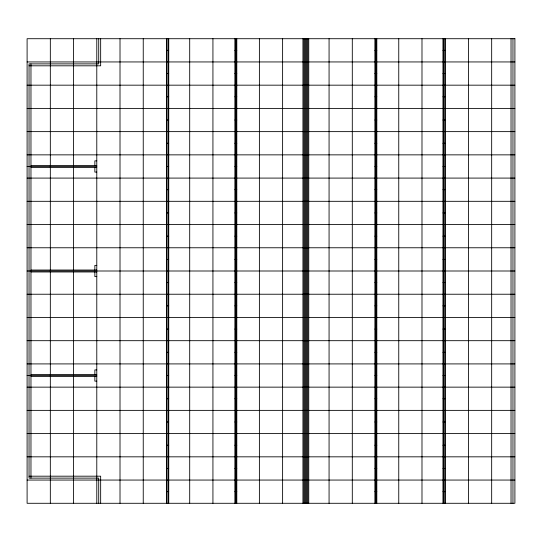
<?xml version="1.0" encoding="UTF-8"?>
<svg xmlns="http://www.w3.org/2000/svg" width="542" height="542" viewBox="0 0 542 542"><rect width="100%" height="100%" fill="white"/><g stroke="black" fill="none" stroke-linecap="round" stroke-linejoin="round"><path stroke-width="0.81" d="M166.794 50.331L168.731 50.331M234.869 50.331L236.8 50.331M374.881 50.331L376.819 50.331M442.956 50.331L444.894 50.331M27.1 61.944L514.9 61.944M29.038 65.812L100.656 65.812L100.656 38.712M166.794 73.556L168.731 73.556M234.869 73.556L236.8 73.556M374.881 73.556L376.819 73.556M442.956 73.556L444.894 73.556M27.1 85.169L514.9 85.169M166.794 96.788L168.731 96.788M234.869 96.788L236.8 96.788M374.881 96.788L376.819 96.788M442.956 96.788L444.894 96.788M27.1 108.4L514.9 108.4M166.794 120.012L168.731 120.012M234.869 120.012L236.8 120.012M374.881 120.012L376.819 120.012M442.956 120.012L444.894 120.012M27.1 131.631L514.9 131.631M166.794 143.244L168.731 143.244M234.869 143.244L236.8 143.244M374.881 143.244L376.819 143.244M442.956 143.244L444.894 143.244M27.1 154.856L514.9 154.856M96.788 160.859L94.85 160.859L94.85 165.506M30.969 165.506L96.788 165.506M27.1 166.469L96.788 166.469M166.794 166.469L168.731 166.469M234.869 166.469L236.8 166.469M374.881 166.469L376.819 166.469M442.956 166.469L444.894 166.469M30.969 167.437L96.788 167.437M96.788 172.085L94.85 172.085L94.85 167.437M27.1 178.088L514.9 178.088M166.794 189.7L168.731 189.7M234.869 189.7L236.8 189.7M374.881 189.7L376.819 189.7M442.956 189.7L444.894 189.7M27.1 201.312L514.9 201.312M166.794 212.931L168.731 212.931M234.869 212.931L236.8 212.931M374.881 212.931L376.819 212.931M442.956 212.931L444.894 212.931M27.1 224.544L514.9 224.544M166.794 236.156L168.731 236.156M234.869 236.156L236.8 236.156M374.881 236.156L376.819 236.156M442.956 236.156L444.894 236.156M27.1 247.769L514.9 247.769M166.794 259.388L168.731 259.388M234.869 259.388L236.8 259.388M374.881 259.388L376.819 259.388M442.956 259.388L444.894 259.388M96.788 265.384L94.85 265.384L94.85 270.031M30.969 270.031L96.788 270.031M27.1 271L514.9 271M30.969 271.969L96.788 271.969M96.788 276.616L94.85 276.616L94.85 271.969M166.794 282.612L168.731 282.612M234.869 282.612L236.8 282.612M374.881 282.612L376.819 282.612M442.956 282.612L444.894 282.612M27.1 294.231L514.9 294.231M166.794 305.844L168.731 305.844M234.869 305.844L236.8 305.844M374.881 305.844L376.819 305.844M442.956 305.844L444.894 305.844M27.1 317.456L514.9 317.456M166.794 329.069L168.731 329.069M234.869 329.069L236.8 329.069M374.881 329.069L376.819 329.069M442.956 329.069L444.894 329.069M27.1 340.688L514.9 340.688M166.794 352.3L168.731 352.3M234.869 352.3L236.8 352.3M374.881 352.3L376.819 352.3M442.956 352.3L444.894 352.3M27.1 363.912L514.9 363.912M96.788 369.915L94.85 369.915L94.85 374.563M30.969 374.563L96.788 374.563M27.1 375.531L96.788 375.531M166.794 375.531L168.731 375.531M234.869 375.531L236.8 375.531M374.881 375.531L376.819 375.531M442.956 375.531L444.894 375.531M30.969 376.494L96.788 376.494M96.788 381.141L94.85 381.141L94.85 376.494M27.1 387.144L514.9 387.144M166.794 398.756L168.731 398.756M234.869 398.756L236.8 398.756M374.881 398.756L376.819 398.756M442.956 398.756L444.894 398.756M27.1 410.369L514.9 410.369M166.794 421.988L168.731 421.988M234.869 421.988L236.8 421.988M374.881 421.988L376.819 421.988M442.956 421.988L444.894 421.988M27.1 433.6L514.9 433.6M166.794 445.212L168.731 445.212M234.869 445.212L236.8 445.212M374.881 445.212L376.819 445.212M442.956 445.212L444.894 445.212M27.1 456.831L514.9 456.831M166.794 468.444L168.731 468.444M234.869 468.444L236.8 468.444M374.881 468.444L376.819 468.444M442.956 468.444L444.894 468.444M29.038 476.188L100.656 476.188L100.656 503.288M27.1 480.056L514.9 480.056M166.794 491.669L168.731 491.669M234.869 491.669L236.8 491.669M374.881 491.669L376.819 491.669M442.956 491.669L444.894 491.669M512.962 38.712L512.962 503.288M511.031 38.712L511.031 503.288M491.669 38.712L491.669 503.288M468.444 38.712L468.444 503.288M445.212 38.712L445.212 503.288M444.894 38.712L444.894 503.288M443.6 38.712L443.6 503.288M442.956 38.712L442.956 503.288M421.988 38.712L421.988 503.288M398.756 38.712L398.756 503.288M376.819 38.712L376.819 503.288M376.175 38.712L376.175 503.288M375.531 38.712L375.531 503.288M374.881 38.712L374.881 503.288M352.3 38.712L352.3 503.288M329.069 38.712L329.069 503.288M308.744 38.712L308.744 503.288M307.781 38.712L307.781 503.288M306.813 38.712L306.813 503.288M305.844 38.712L305.844 503.288M304.875 38.712L304.875 503.288M303.906 38.712L303.906 503.288M302.937 38.712L302.937 503.288M282.612 38.712L282.612 503.288M259.388 38.712L259.388 503.288M236.8 38.712L236.8 503.288M236.156 38.712L236.156 503.288M235.513 38.712L235.513 503.288M234.869 38.712L234.869 503.288M212.931 38.712L212.931 503.288M189.7 38.712L189.7 503.288M168.731 38.712L168.731 503.288M168.088 38.712L168.088 503.288M166.794 38.712L166.794 503.288M166.469 38.712L166.469 503.288M143.244 38.712L143.244 503.288M120.012 38.712L120.012 503.288M98.719 38.712L98.719 63.881L29.038 63.881L29.038 478.119L98.719 478.119L98.719 503.288M96.788 38.712L96.788 503.288M73.556 38.712L73.556 503.288M50.331 38.712L50.331 503.288M30.969 63.881L30.969 478.119M514.9 38.712L27.1 38.712L27.1 503.288L514.9 503.288L514.9 38.712"/></g></svg>
